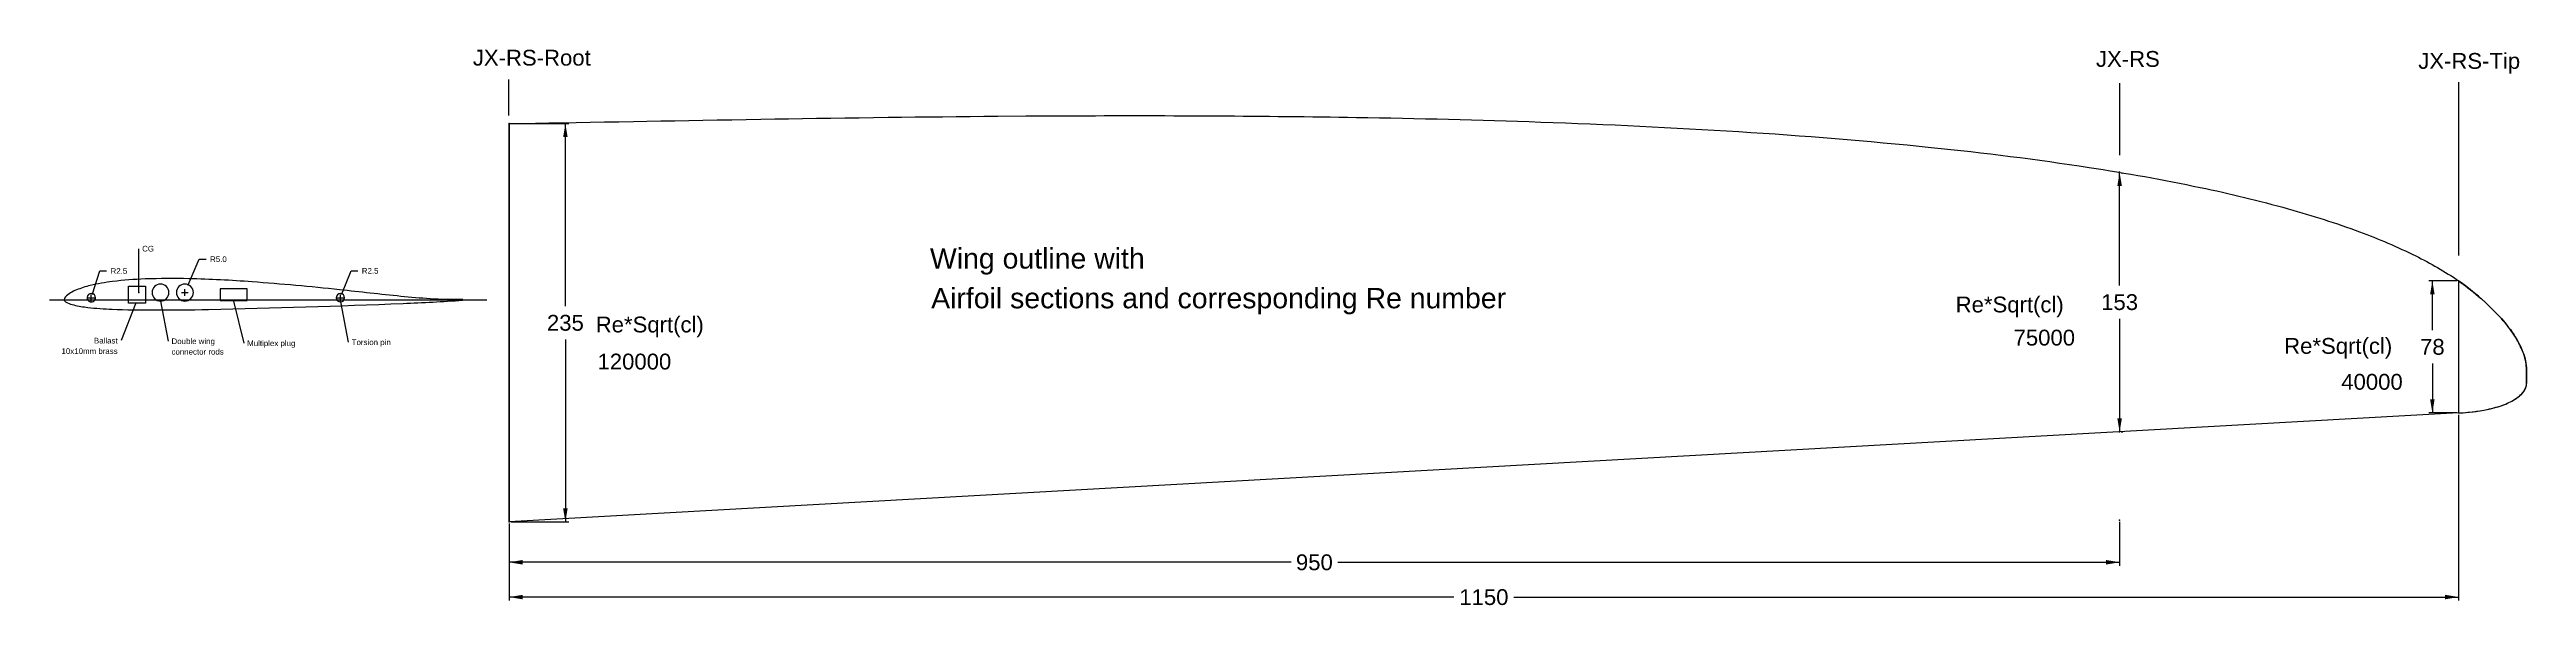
# Model space of a CAD drawing. Extents: x -271 to 1190, y -50 to 279.
import ezdxf
from ezdxf.enums import TextEntityAlignment as Align

# ---------------------------------------------------------------- set-up
doc = ezdxf.new("R2010")
doc.units = 0
doc.layers.add('Airfoils', color=7, linetype='Continuous')
doc.styles.get("Standard").update_dxf_attribs({"font": 'Arial', "height": 5})
doc.dimstyles.get("Standard").update_dxf_attribs({"dimtxt": 5, "dimasz": 2, "dimexe": 2, "dimexo": 1, "dimgap": 2, "dimtad": 0, "dimtoh": 1, "dimdec": 4, "dimzin": 0, "dimsah": 1, "dimcen": 2, "dimazin": 3, "dimtfac": 1, "dimtdec": 4, "dimtofl": 0, "dimtmove": 0, "dimatfit": 3, "dimtolj": 1})

# ---------------------------------------------------------------- blocks, each defined once
blk = doc.blocks.new('*B1')
at = {"layer": 'Airfoils', "linetype": 'Continuous'}
blk.add_text('78', height=9.333333, dxfattribs=at).set_placement((1134.489634, 103.294982), align=Align.MIDDLE)
blk = doc.blocks.new('_CLOSEDFILLED')
blk.add_solid([(-1, 0.166667), (-1, -0.166667), (0, 0)])
blk = doc.blocks.new('*B', base_point=(1134.489634, 103.070982))
at = {"layer": 'Airfoils', "linetype": 'Continuous'}
for p, q in [((1148.999999, 142.294979), (1132.489638, 142.294979)), ((1148.999999, 64.294982), (1132.489638, 64.294982))]:
    blk.add_line(p, q, dxfattribs=at)
at = {"layer": 'Airfoils', "color": 7, "linetype": 'Continuous'}
for p, q in [((1134.489633, 113.134981), (1134.489633, 142.294983)), ((1134.489633, 93.454982), (1134.489633, 64.294981))]:
    blk.add_line(p, q, dxfattribs=at)
at = {"layer": 'Airfoils', "linetype": 'Continuous'}
for p in [(1150, 142.294982), (1150, 64.294982)]:
    blk.add_point(p, dxfattribs=at)
at = {"layer": 'Airfoils', "linetype": 'Continuous', "xscale": 8, "yscale": 8}
for p, rotation in [((1134.489634, 142.294982), 90), ((1134.489634, 64.294982), -90)]:
    blk.add_blockref('_CLOSEDFILLED', p, dxfattribs=dict(at, rotation=rotation))
at = {"layer": 'Airfoils', "linetype": 'Continuous'}
blk.add_blockref('*B1', (0, 0), dxfattribs=at)
blk = doc.blocks.new('*R', base_point=(575, 119.850555))
at = {"linetype": 'Continuous'}
blk.add_lwpolyline([(1150, 64.294982), (0, 0), (0, 235), (7.697714, 235.126259), (15.511728, 235.257645), (23.439756, 235.393718), (31.479512, 235.534037), (39.628708, 235.67816), (47.885059, 235.825647), (56.246277, 235.976056), (64.710076, 236.128947), (73.274169, 236.283879), (81.324061, 236.429361), (89.456826, 236.575871), (97.670625, 236.723056), (105.963622, 236.87056), (114.333979, 237.018029), (122.779859, 237.165108), (131.299425, 237.311445), (139.890838, 237.456683), (148.552262, 237.600469), (156.66587, 237.732533), (164.836925, 237.86275), (173.06395, 237.990836), (181.345469, 238.116506), (189.680006, 238.239476), (198.066084, 238.359461), (206.502227, 238.476176), (214.986958, 238.589336), (223.5188, 238.698657), (231.491714, 238.796597), (239.502885, 238.890745), (247.551126, 238.98087), (255.635252, 239.066744), (263.754076, 239.148139), (271.906411, 239.224825), (280.091072, 239.296573), (288.306871, 239.363156), (304.82714, 239.479907), (320.15471, 239.566841), (335.568598, 239.632445, -0.004896), (499.763249, 238.689172, -0.004699), (608.516511, 235.923736, -0.006988), (725.46759, 230.257096, -0.009921), (838.858762, 220.980387, -0.012456), (932.017379, 209.166701, -0.013283), (997.543106, 197.343326, -0.016453), (1049.502852, 184.726401, -0.020883), (1091.54269, 171.169547, -0.026054), (1124.688532, 156.941311, -0.033285), (1150, 142.294982), (1150, 64.294982)], format="xyb", dxfattribs=at)
blk = doc.blocks.new('*R1', base_point=(1170, 103.294982))
at = {"linetype": 'Continuous'}
blk.add_lwpolyline([(1150, 142.294982), (1150, 64.294982, 0.036907), (1166.860218, 66.366178, 0.046264), (1177.7447, 69.585506, 0.062132), (1184.935524, 73.54808, 0.074875), (1188.399154, 77.015393, 0.135858), (1189.989329, 81.091333), (1190, 81.631086), (1190, 89.672337, 0.080572), (1188.38194, 98.918168, 0.052413), (1184.317453, 107.665765, 0.040301), (1177.400057, 117.383872, 0.028507), (1168.221891, 127.16322, 0.032613), (1150, 142.294982)], format="xyb", dxfattribs=at)
blk = doc.blocks.new('*B3')
at = {"layer": 'Airfoils', "linetype": 'Continuous'}
blk.add_text('153', height=9.333333, dxfattribs=at).set_placement((950, 129.696166), align=Align.MIDDLE)
blk = doc.blocks.new('*B2', base_point=(950, 129.472166))
at = {"layer": 'Airfoils', "color": 7, "linetype": 'Continuous'}
for p, q in [((949.999999, 139.536166), (949.999999, 206.279083)), ((949.999999, 119.856167), (949.999999, 53.113243))]:
    blk.add_line(p, q, dxfattribs=at)
at = {"layer": 'Airfoils', "linetype": 'Continuous'}
for p, q in [((950.970141, 206.03655), (951.940287, 205.794014)), ((951.000003, 53.113246), (952.000003, 53.113246))]:
    blk.add_line(p, q, dxfattribs=at)
for p in [(950, 206.279086), (950, 53.113246)]:
    blk.add_point(p, dxfattribs=at)
at = {"layer": 'Airfoils', "linetype": 'Continuous', "xscale": 8, "yscale": 8}
for p, rotation in [((950, 206.279086), 90), ((950, 53.113246), -90)]:
    blk.add_blockref('_CLOSEDFILLED', p, dxfattribs=dict(at, rotation=rotation))
at = {"layer": 'Airfoils', "linetype": 'Continuous'}
blk.add_blockref('*B3', (0, 0), dxfattribs=at)
blk = doc.blocks.new('*B5')
at = {"layer": 'Airfoils', "linetype": 'Continuous'}
blk.add_text('950', height=9.333333, dxfattribs=at).set_placement((475, -23.782062), align=Align.MIDDLE)
blk = doc.blocks.new('*B4', base_point=(475, -24.006062))
at = {"layer": 'Airfoils', "linetype": 'Continuous'}
for p, q in [((949.999945, 0.113246), (949.999945, -25.782061)), ((-0.000001, -1), (-0.000001, -25.782061))]:
    blk.add_line(p, q, dxfattribs=at)
at = {"layer": 'Airfoils', "color": 7, "linetype": 'Continuous'}
for p, q in [((461.239999, -23.782062), (-0.000015, -23.782062)), ((488.760003, -23.782062), (950.000016, -23.782062))]:
    blk.add_line(p, q, dxfattribs=at)
at = {"layer": 'Airfoils', "linetype": 'Continuous'}
for p in [(0, 0), (950, 1.113246)]:
    blk.add_point(p, dxfattribs=at)
at = {"layer": 'Airfoils', "linetype": 'Continuous', "xscale": 8, "yscale": 8, "rotation": 180}
blk.add_blockref('_CLOSEDFILLED', (0, -23.782062), dxfattribs=at)
at = {"layer": 'Airfoils', "linetype": 'Continuous'}
blk.add_blockref('*B5', (0, 0), dxfattribs=at)
at = {"layer": 'Airfoils', "linetype": 'Continuous', "xscale": 8, "yscale": 8}
blk.add_blockref('_CLOSEDFILLED', (950, -23.782062), dxfattribs=at)
blk = doc.blocks.new('*B7')
at = {"layer": 'Airfoils', "linetype": 'Continuous'}
blk.add_text('235', height=9.333333, dxfattribs=at).set_placement((33.188067, 117.5), align=Align.MIDDLE)
blk = doc.blocks.new('*B6', base_point=(33.188067, 117.276))
at = {"layer": 'Airfoils', "linetype": 'Continuous'}
for p, q in [((0.999999, 235), (35.188071, 235)), ((0.999999, 0.000005), (35.188071, 0.000005))]:
    blk.add_line(p, q, dxfattribs=at)
at = {"layer": 'Airfoils', "color": 7, "linetype": 'Continuous'}
for p, q in [((33.188066, 127.34), (33.188066, 235.000001)), ((33.188066, 107.660001), (33.188066, 0.000001))]:
    blk.add_line(p, q, dxfattribs=at)
at = {"layer": 'Airfoils', "linetype": 'Continuous'}
for p in [(0, 235), (0, 0)]:
    blk.add_point(p, dxfattribs=at)
at = {"layer": 'Airfoils', "linetype": 'Continuous', "xscale": 8, "yscale": 8}
for p, rotation in [((33.188067, 235), 90), ((33.188067, 0), -90)]:
    blk.add_blockref('_CLOSEDFILLED', p, dxfattribs=dict(at, rotation=rotation))
at = {"layer": 'Airfoils', "linetype": 'Continuous'}
blk.add_blockref('*B7', (0, 0), dxfattribs=at)
blk = doc.blocks.new('*B9')
at = {"layer": 'Airfoils', "linetype": 'Continuous'}
blk.add_text('1150', height=9.333333, dxfattribs=at).set_placement((575, -44.307156), align=Align.MIDDLE)
blk = doc.blocks.new('*B8', base_point=(575, -44.531156))
at = {"layer": 'Airfoils', "linetype": 'Continuous'}
for p, q in [((1149.999945, 63.29498), (1149.999945, -46.307154)), ((-0.000001, -1), (-0.000001, -46.307154))]:
    blk.add_line(p, q, dxfattribs=at)
at = {"layer": 'Airfoils', "color": 7, "linetype": 'Continuous'}
for p, q in [((557.319999, -44.307156), (-0.000001, -44.307156)), ((592.680007, -44.307156), (1149.999999, -44.307156))]:
    blk.add_line(p, q, dxfattribs=at)
at = {"layer": 'Airfoils', "linetype": 'Continuous'}
for p in [(1150, 64.294982), (0, 0)]:
    blk.add_point(p, dxfattribs=at)
at = {"layer": 'Airfoils', "linetype": 'Continuous', "xscale": 8, "yscale": 8, "rotation": 180}
blk.add_blockref('_CLOSEDFILLED', (0, -44.307156), dxfattribs=at)
at = {"layer": 'Airfoils', "linetype": 'Continuous'}
blk.add_blockref('*B9', (0, 0), dxfattribs=at)
at = {"layer": 'Airfoils', "linetype": 'Continuous', "xscale": 8, "yscale": 8}
blk.add_blockref('_CLOSEDFILLED', (1150, -44.307156), dxfattribs=at)
blk = doc.blocks.new('*R2', base_point=(-144.984949, 134.328298))
at = {"color": 5, "linetype": 'Continuous'}
blk.add_lwpolyline([(-27.512276, 131.364742, -0.027038), (-46.665156, 131.622029, -0.010281), (-63.846185, 133.081602, -0.001988), (-100.044363, 136.978374, 0.008327), (-151.575341, 141.650538, 0.01206), (-188.898075, 143.483552, 0.015315), (-214.765991, 143.334828, 0.021064), (-233.864883, 141.819256, 0.027564), (-247.063679, 139.460035, 0.037443), (-255.273029, 136.8458, 0.032633), (-258.702253, 135.14108, 0.080725), (-261.666218, 132.741358), (-262.198023, 131.947049), (-262.457621, 131.03347), (-262.01721, 130.217042, 0.08008), (-260.427901, 129.197753, 0.045783), (-256.833696, 127.997091, 0.031121), (-248.419882, 126.572247, 0.018013), (-234.229623, 125.520203, 0.010643), (-209.56692, 125.043446, 0.005374), (-177.309444, 125.364817, 0.005085), (-62.56304, 128.936129, 0.005825), (-27.512276, 130.764742), (-27.512276, 131.364742)], format="xyb", dxfattribs=at)
blk = doc.blocks.new('*R3', base_point=(-246.457988, 132.264742))
at = {"linetype": 'Continuous'}
blk.add_lwpolyline([(-243.957988, 132.264742, 0.956109), (-248.94793, 132.48878, 1.045905), (-243.957988, 132.264742)], format="xyb", dxfattribs=at)
blk = doc.blocks.new('*R4', base_point=(-144.984949, 134.328298))
at = {"linetype": 'Continuous'}
blk.add_lwpolyline([(-27.512276, 131.364742, -0.027038), (-46.665156, 131.622029, -0.010281), (-63.846185, 133.081602, -0.001988), (-100.044363, 136.978374, 0.008327), (-151.575341, 141.650538, 0.01206), (-188.898075, 143.483552, 0.015315), (-214.765991, 143.334828, 0.021064), (-233.864883, 141.819256, 0.027564), (-247.063679, 139.460035, 0.037443), (-255.273029, 136.8458, 0.032633), (-258.702253, 135.14108, 0.080725), (-261.666218, 132.741358), (-262.198023, 131.947049), (-262.457621, 131.03347), (-262.01721, 130.217042, 0.08008), (-260.427901, 129.197753, 0.045783), (-256.833696, 127.997091, 0.031121), (-248.419882, 126.572247, 0.018013), (-234.229623, 125.520203, 0.010643), (-209.56692, 125.043446, 0.005374), (-177.309444, 125.364817, 0.005085), (-62.56304, 128.936129, 0.005825), (-27.512276, 130.764742), (-27.512276, 131.364742)], format="xyb", dxfattribs=at)
blk = doc.blocks.new('*R5', base_point=(-205.657988, 135.315059))
at = {"linetype": 'Continuous'}
blk.add_lwpolyline([(-200.657988, 135.315059, 1), (-210.657988, 135.315059, 1), (-200.657988, 135.315059)], format="xyb", dxfattribs=at)
blk = doc.blocks.new('*R6', base_point=(-191.257988, 135.341958))
at = {"linetype": 'Continuous'}
blk.add_lwpolyline([(-186.257988, 135.341958, 1), (-196.257988, 135.341958, 1), (-186.257988, 135.341958)], format="xyb", dxfattribs=at)
blk = doc.blocks.new('*R7', base_point=(-162.457988, 134.062662))
at = {"linetype": 'Continuous'}
blk.add_lwpolyline([(-170.457988, 130.562662), (-154.457988, 130.562662), (-154.457988, 137.562662), (-170.457988, 137.562662), (-170.457988, 130.562662)], dxfattribs=at)
blk = doc.blocks.new('*B11')
at = {"linetype": 'Continuous'}
blk.add_text('R2.5', height=3.333333, dxfattribs=at).set_placement((-81.972033, 148.123018), align=Align.MIDDLE)
blk = doc.blocks.new('*B10', base_point=(-81.972033, 148.043018))
at = {"color": 7, "linetype": 'Continuous'}
for p, q in [((-98.596688, 134.591522), (-93.272035, 148.123018)), ((-93.272035, 148.123018), (-89.272035, 148.123018))]:
    blk.add_line(p, q, dxfattribs=at)
at = {"linetype": 'Continuous'}
for p, q in [((-101.512278, 132.264742), (-97.512278, 132.264742)), ((-99.512278, 130.264742), (-99.512278, 134.264742))]:
    blk.add_line(p, q, dxfattribs=at)
blk.add_point((-98.596687, 134.591522), dxfattribs=at)
blk.add_blockref('*B11', (0, 0), dxfattribs=at)
at = {"linetype": 'Continuous', "xscale": 2, "yscale": 2, "rotation": 248.520327}
blk.add_blockref('_CLOSEDFILLED', (-98.596687, 134.591522), dxfattribs=at)
blk = doc.blocks.new('*R8', base_point=(-99.512276, 132.264742))
at = {"linetype": 'Continuous'}
blk.add_lwpolyline([(-97.012276, 132.264742, 1), (-102.012276, 132.264742, 1), (-97.012276, 132.264742)], format="xyb", dxfattribs=at)
blk = doc.blocks.new('*B13')
at = {"linetype": 'Continuous'}
blk.add_text('R5.0', height=3.333333, dxfattribs=at).set_placement((-171.463367, 155.002034), align=Align.MIDDLE)
blk = doc.blocks.new('*B12', base_point=(-171.463367, 154.922034))
at = {"color": 7, "linetype": 'Continuous'}
for p, q in [((-189.274816, 139.931841), (-182.763367, 155.002035)), ((-182.763367, 155.002035), (-178.763367, 155.002035))]:
    blk.add_line(p, q, dxfattribs=at)
at = {"linetype": 'Continuous'}
for p, q in [((-193.257988, 135.341958), (-189.257988, 135.341958)), ((-191.257988, 133.341958), (-191.257988, 137.341958))]:
    blk.add_line(p, q, dxfattribs=at)
blk.add_point((-189.274816, 139.931841), dxfattribs=at)
blk.add_blockref('*B13', (0, 0), dxfattribs=at)
at = {"linetype": 'Continuous', "xscale": 2, "yscale": 2, "rotation": 246.63205}
blk.add_blockref('_CLOSEDFILLED', (-189.274816, 139.931841), dxfattribs=at)
blk = doc.blocks.new('*B15')
at = {"linetype": 'Continuous'}
blk.add_text('R2.5', height=3.333333, dxfattribs=at).set_placement((-230.16842, 148.067929), align=Align.MIDDLE)
blk = doc.blocks.new('*B14', base_point=(-230.16842, 147.987929))
at = {"color": 7, "linetype": 'Continuous'}
for p, q in [((-245.705285, 134.648738), (-241.46842, 148.067929)), ((-241.46842, 148.067929), (-237.46842, 148.067929))]:
    blk.add_line(p, q, dxfattribs=at)
at = {"linetype": 'Continuous'}
for p, q in [((-248.457988, 132.264742), (-244.457988, 132.264742)), ((-246.457988, 130.264742), (-246.457988, 134.264742))]:
    blk.add_line(p, q, dxfattribs=at)
blk.add_point((-245.705285, 134.648738), dxfattribs=at)
blk.add_blockref('*B15', (0, 0), dxfattribs=at)
at = {"linetype": 'Continuous', "xscale": 2, "yscale": 2, "rotation": 252.477437}
blk.add_blockref('_CLOSEDFILLED', (-245.705285, 134.648738), dxfattribs=at)
blk = doc.blocks.new('*B17')
at = {"layer": 'Airfoils', "linetype": 'Continuous'}
blk.add_text('Multiplex plug', height=3.333333, dxfattribs=at).set_placement((-154.518366, 105.425211), align=Align.MIDDLE_LEFT)
blk = doc.blocks.new('*B16', base_point=(-137.793366, 104.850211))
at = {"layer": 'Airfoils', "color": 7, "linetype": 'Continuous'}
blk.add_line((-162.58668, 130.285718), (-156.518367, 105.425211), dxfattribs=at)
at = {"layer": 'Airfoils', "linetype": 'Continuous'}
blk.add_lwpolyline([(-162.586679, 130.285718), (-156.518366, 105.425211)], dxfattribs=at)
at = {"layer": 'Airfoils', "linetype": 'Continuous', "xscale": 2, "yscale": 2, "rotation": 103.717346}
blk.add_blockref('_CLOSEDFILLED', (-162.586679, 130.285718), dxfattribs=at)
at = {"layer": 'Airfoils', "linetype": 'Continuous'}
blk.add_blockref('*B17', (0, 0), dxfattribs=at)
blk = doc.blocks.new('*B19')
at = {"layer": 'Airfoils', "linetype": 'Continuous'}
blk.add_text('Double wing', height=3.333333, dxfattribs=at).set_placement((-199.149827, 106.599724), align=Align.MIDDLE_LEFT)
blk = doc.blocks.new('*B20')
at = {"layer": 'Airfoils', "linetype": 'Continuous'}
blk.add_text('connector rods', height=3.333333, dxfattribs=at).set_placement((-199.149827, 100.399724), align=Align.MIDDLE_LEFT)
blk = doc.blocks.new('*B18', base_point=(-180.949827, 102.924724))
at = {"layer": 'Airfoils', "color": 7, "linetype": 'Continuous'}
blk.add_line((-205.65799, 130.315059), (-201.149826, 106.599724), dxfattribs=at)
at = {"layer": 'Airfoils', "linetype": 'Continuous'}
blk.add_lwpolyline([(-205.657988, 130.315059), (-201.149827, 106.599724)], dxfattribs=at)
at = {"layer": 'Airfoils', "linetype": 'Continuous', "xscale": 2, "yscale": 2, "rotation": 100.763209}
blk.add_blockref('_CLOSEDFILLED', (-205.657988, 130.315059), dxfattribs=at)
at = {"layer": 'Airfoils', "linetype": 'Continuous'}
for name in ['*B19', '*B20']:
    blk.add_blockref(name, (0, 0), dxfattribs=at)
blk = doc.blocks.new('*B22')
at = {"layer": 'Airfoils', "linetype": 'Continuous'}
blk.add_text('Torsion pin', height=3.333333, dxfattribs=at).set_placement((-92.856479, 106.012467), align=Align.MIDDLE_LEFT)
blk = doc.blocks.new('*B21', base_point=(-79.231479, 105.437467))
at = {"layer": 'Airfoils', "color": 7, "linetype": 'Continuous'}
blk.add_line((-99.512278, 129.764742), (-94.856478, 106.012468), dxfattribs=at)
at = {"layer": 'Airfoils', "linetype": 'Continuous'}
blk.add_lwpolyline([(-99.512276, 129.764742), (-94.856479, 106.012467)], dxfattribs=at)
at = {"layer": 'Airfoils', "linetype": 'Continuous', "xscale": 2, "yscale": 2, "rotation": 101.090211}
blk.add_blockref('_CLOSEDFILLED', (-99.512276, 129.764742), dxfattribs=at)
at = {"layer": 'Airfoils', "linetype": 'Continuous'}
blk.add_blockref('*B22', (0, 0), dxfattribs=at)
blk = doc.blocks.new('*R9', base_point=(-219.457988, 134.082863))
at = {"layer": 'Airfoils', "linetype": 'Continuous'}
blk.add_lwpolyline([(-224.457988, 139.082863), (-214.457988, 139.082863), (-214.457988, 129.082863), (-224.457988, 129.082863), (-224.457988, 139.082863)], dxfattribs=at)
blk = doc.blocks.new('*B24')
at = {"layer": 'Airfoils', "linetype": 'Continuous'}
blk.add_text('Ballast', height=3.333333, dxfattribs=at).set_placement((-230.929302, 106.963575), align=Align.MIDDLE_RIGHT)
blk = doc.blocks.new('*B25')
at = {"layer": 'Airfoils', "linetype": 'Continuous'}
blk.add_text('10x10mm brass', height=3.333333, dxfattribs=at).set_placement((-230.929302, 100.763575), align=Align.MIDDLE_RIGHT)
blk = doc.blocks.new('*B23', base_point=(-250.479302, 103.288575))
at = {"layer": 'Airfoils', "color": 7, "linetype": 'Continuous'}
blk.add_line((-220.448291, 128.771893), (-228.929301, 106.963575), dxfattribs=at)
at = {"layer": 'Airfoils', "linetype": 'Continuous'}
blk.add_lwpolyline([(-220.448289, 128.771893), (-228.929302, 106.963575)], dxfattribs=at)
at = {"layer": 'Airfoils', "linetype": 'Continuous', "xscale": 2, "yscale": 2, "rotation": 68.749494}
blk.add_blockref('_CLOSEDFILLED', (-220.448289, 128.771893), dxfattribs=at)
at = {"layer": 'Airfoils', "linetype": 'Continuous'}
for name in ['*B25', '*B24']:
    blk.add_blockref(name, (0, 0), dxfattribs=at)
blk = doc.blocks.new('*B27')
at = {"layer": 'Airfoils', "color": 5, "linetype": 'Continuous'}
blk.add_text('CG', height=3.333333, dxfattribs=at).set_placement((-216.440781, 161.217863), align=Align.MIDDLE_LEFT)
blk = doc.blocks.new('*B26', base_point=(-212.315781, 160.642863))
at = {"layer": 'Airfoils', "color": 5, "linetype": 'Continuous'}
blk.add_line((-218.457623, 135.319533), (-218.440785, 161.217863), dxfattribs=at)
blk.add_lwpolyline([(-218.457621, 135.319533), (-218.440781, 161.217863)], dxfattribs=at)
blk.add_blockref('*B27', (0, 0), dxfattribs=at)
at = {"layer": 'Airfoils', "color": 5, "linetype": 'Continuous', "xscale": 2, "yscale": 2, "rotation": 269.962744}
blk.add_blockref('_CLOSEDFILLED', (-218.457621, 135.319533), dxfattribs=at)

msp = doc.modelspace()

# ---------------------------------------------------------------- linework, layer by layer
at = {"linetype": 'Continuous'}
for p, q in [((0, 235), (0, 0)), ((1190, 89.672337), (1190, 81.631086))]:
    msp.add_line(p, q, dxfattribs=at)
at = {"color": 1, "linetype": 'Continuous'}
msp.add_line((-271.100705, 131.03347), (-13.078344, 131.03347), dxfattribs=at)
at = {"linetype": 'Continuous'}
for points in [[(1150, 142.294982), (1151.274556, 141.356881), (1152.621145, 140.348985), (1154.032407, 139.273717), (1155.500979, 138.133499), (1157.019499, 136.930754), (1158.580606, 135.667903), (1160.176938, 134.347368), (1161.801133, 132.971574), (1163.445829, 131.54294), (1165.831219, 129.401572), (1168.221891, 127.16322), (1170.595979, 124.835078), (1172.931615, 122.424343), (1175.20693, 119.938209), (1177.400057, 117.383872), (1178.458965, 116.083376), (1179.489127, 114.768528), (1180.487807, 113.440226), (1181.511353, 112.015172), (1182.492995, 110.577024), (1183.429455, 109.126862), (1184.317453, 107.665765), (1185.153712, 106.194811), (1185.934952, 104.71508), (1186.657894, 103.22765), (1187.31926, 101.733599), (1187.915772, 100.234008), (1188.38194, 98.918168), (1188.793747, 97.599635), (1189.148997, 96.27913), (1189.445492, 94.957377), (1189.681036, 93.635099), (1189.853433, 92.313017), (1189.960487, 90.991856), (1190, 89.672337)], [(1150, 64.294982), (1152.737039, 64.469667), (1155.36189, 64.688095), (1157.87618, 64.948262), (1160.281533, 65.248159), (1162.579574, 65.585782), (1164.771927, 65.959124), (1166.860218, 66.366178), (1168.846072, 66.804939), (1170.731113, 67.273401), (1172.024626, 67.62733), (1173.267502, 67.994821), (1174.460344, 68.375129), (1175.603756, 68.767509), (1176.69834, 69.171216), (1177.7447, 69.585506), (1178.74344, 70.009633), (1179.695163, 70.442852), (1180.600472, 70.884419), (1181.821749, 71.532301), (1182.950156, 72.19368), (1183.987483, 72.866344), (1184.935524, 73.54808), (1185.796071, 74.236675), (1186.570915, 74.929916), (1187.261848, 75.625592), (1187.870664, 76.321488), (1188.399154, 77.015393), (1188.797099, 77.619186), (1189.136117, 78.218277), (1189.41741, 78.811185), (1189.642176, 79.396427), (1189.811618, 79.972521), (1189.926935, 80.537983), (1189.989329, 81.091333), (1190, 81.631086)]]:
    msp.add_lwpolyline(points, dxfattribs=at)
at = {"color": 5, "linetype": 'Continuous'}
msp.add_point((-218.457621, 135.319533), dxfattribs=at)
at = {"layer": 'Airfoils', "linetype": 'Continuous'}
for p, q in [((-0.462735, 261.054676), (-0.462735, 239.785585)), ((950, 258.889829), (950, 216.351648)), ((1150, 259.425037), (1150, 157.256087))]:
    msp.add_line(p, q, dxfattribs=at)

# ---------------------------------------------------------------- block references
at = {"linetype": 'Continuous'}
for name, p in [('*R', (575, 119.850555)), ('*R4', (-144.984949, 134.328298)), ('*R3', (-246.457988, 132.264742)), ('*R5', (-205.657988, 135.315059)), ('*R6', (-191.257988, 135.341958)), ('*R7', (-162.457988, 134.062662)), ('*R8', (-99.512276, 132.264742)), ('*R1', (1170, 103.294982))]:
    msp.add_blockref(name, p, dxfattribs=at)
at = {"color": 5, "linetype": 'Continuous'}
msp.add_blockref('*R2', (-144.984949, 134.328298), dxfattribs=at)
at = {"layer": 'Airfoils', "color": 5, "linetype": 'Continuous'}
msp.add_blockref('*B26', (-212.315781, 160.642863), dxfattribs=at)
at = {"layer": 'Airfoils', "linetype": 'Continuous'}
for name, p in [('*R9', (-219.457988, 134.082863)), ('*B23', (-250.479302, 103.288575)), ('*B18', (-180.949827, 102.924724)), ('*B16', (-137.793366, 104.850211)), ('*B21', (-79.231479, 105.437467))]:
    msp.add_blockref(name, p, dxfattribs=at)

# ---------------------------------------------------------------- texts
at = {"color": 8, "linetype": 'Continuous'}
for s, p in [('Re*Sqrt(cl)', (853.29679, 123.606684)), ('Re*Sqrt(cl)', (51.098321, 111.80989)), ('75000', (887.459666, 104.073786)), ('Re*Sqrt(cl)', (1047.08012, 99.192868)), ('120000', (52.140824, 89.958567)), ('40000', (1080.757819, 78.012131))]:
    msp.add_text(s, height=9.333333, dxfattribs=at).set_placement(p)
at = {"layer": 'Airfoils', "linetype": 'Continuous'}
for s, p in [('JX-RS-Root', (-21.415658, 269.209564)), ('JX-RS', (936.067582, 268.472173)), ('JX-RS-Tip', (1126.167554, 267.300801))]:
    msp.add_text(s, height=9.333333, dxfattribs=at).set_placement(p)
at = {"layer": 'Airfoils', "color": 8, "linetype": 'Continuous'}
for s, p in [('Wing outline with', (248.248589, 149.473528)), ('Airfoil sections and corresponding Re number', (248.953806, 126.041681))]:
    msp.add_text(s, height=12, dxfattribs=at).set_placement(p)

# ---------------------------------------------------------------- dimensions: what is measured, and where the dimension line sits
at = {"linetype": 'Continuous'}
for center, mpoint, picture, middle in [((-246.457988, 132.264742), (-245.705285, 134.648738), '*B14', (-230.16842, 148.067929)), ((-191.257988, 135.341958), (-189.274816, 139.931841), '*B12', (-171.463367, 155.002034)), ((-99.512276, 132.264742), (-98.596687, 134.591522), '*B10', (-81.972033, 148.123018))]:
    dim = msp.add_radius_dim(center=center, mpoint=mpoint, dimstyle='Standard', dxfattribs=at)
    dim.commit()
    dim.dimension.update_dxf_attribs({"geometry": picture, "text_midpoint": middle, "dimtype": 132})
at = {"layer": 'Airfoils', "linetype": 'Continuous'}
for base, p1, p2, picture, middle in [((33.188067, 0), (0, 235), (0, 0), '*B6', (33.188067, 117.5)), ((950, 53.113246), (950, 206.279086), (950, 53.113246), '*B2', (950, 129.696166)), ((1134.489634, 142.294982), (1150, 64.294982), (1150, 142.294982), '*B', (1134.489634, 103.294982))]:
    dim = msp.add_linear_dim(base=base, p1=p1, p2=p2, angle=90, dimstyle='Standard', dxfattribs=at)
    dim.commit()
    dim.dimension.update_dxf_attribs({"geometry": picture, "text_midpoint": middle})
for base, p2, picture, middle in [((1150, -44.307156), (1150, 64.294982), '*B8', (575, -44.307156)), ((950, -23.782062), (950, 1.113246), '*B4', (475, -23.782062))]:
    dim = msp.add_linear_dim(base=base, p1=(0, 0), p2=p2, dimstyle='Standard', dxfattribs=at)
    dim.commit()
    dim.dimension.update_dxf_attribs({"geometry": picture, "text_midpoint": middle})

doc.saveas('drawing.dxf')
